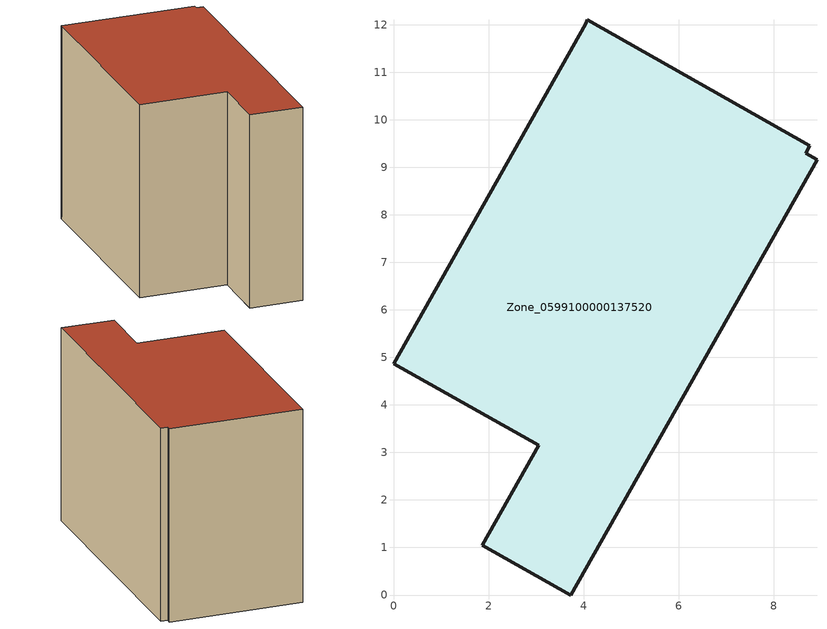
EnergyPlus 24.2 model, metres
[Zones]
Zone_0599100000137520
 floor ground (C_G): 8.91,9.16 3.73,0 1.87,1.05 3.06,3.15 0,4.87 4.04,12.02 4.08,12.1 8.76,9.46 8.67,9.3 z0
 wall outside (C_F): 3.73,0 8.91,9.16 8.67,9.3 8.76,9.46 4.08,12.1 4.04,12.02 0,4.87 3.06,3.15 1.87,1.05 3.73,0 z0:7.86
 roof outside (C_R): 4.04,12.02 0,4.87 3.06,3.15 1.87,1.05 3.73,0 8.91,9.16 8.67,9.3 8.76,9.46 4.08,12.1 z7.86
[BUILDING]
Pand.0599100000137520: North Axis=0; Terrain=City; Loads Convergence Tolerance Value=0.04; Temperature Convergence Tolerance Value=0.4; Solar Distribution=FullExterior; Maximum Number of Warmup Days=25; Minimum Number of Warmup Days=1
[Site:Location]
Rotterdam.The.Hague.AP_ZH_NLD Design_Conditions: Latitude=51.96; Longitude=4.45; Time Zone=1; Elevation=-4.5
[SITE:GROUNDTEMPERATURE:BUILDINGSURFACE]
18, 18, 18, 18, 18, 18, 18, 18, 18, 18, 18, 18
[MATERIAL] Thermal Absorptance=0.9; Solar Absorptance=0.7; Visible Absorptance=0.7
Name | Roughness | Thickness | Conductivity | Density | Specific Heat
G.TC.1975-1991 | MediumSmooth | 0.15 | 0.288461 | 540 | 1210
F.TC.1975-1991 | Rough | 0.3 | 0.230769 | 1920 | 840
R.TC.1975-1991 | MediumRough | 0.2 | 0.153846 | 1500 | 1000
[CONSTRUCTION]
C_G: G.TC.1975-1991
C_F: F.TC.1975-1991
C_R: R.TC.1975-1991
[ZONE]
Zone_0599100000137520: Type=1; Multiplier=1; Ceiling Height=Autocalculate; Volume=Autocalculate; Floor Area=autocalculate; Part of Total Floor Area=Yes
[ZONEINFILTRATION:DESIGNFLOWRATE]
Infil_Zone_0599100000137520: Zone or ZoneList or Space or SpaceList=Zone_0599100000137520; Schedule=AlwaysOn; Design Flow Rate Calculation Method=Flow/Area; Flow Rate per Floor Area=0.003; Constant Term Coefficient=1; Temperature Term Coefficient=0; Velocity Term Coefficient=0; Velocity Squared Term Coefficient=0
[HVACTEMPLATE:ZONE:IDEALLOADSAIRSYSTEM]
Zone_0599100000137520: Maximum Heating Supply Air Temperature=50; Minimum Cooling Supply Air Temperature=13; Maximum Heating Supply Air Humidity Ratio=0.0156; Minimum Cooling Supply Air Humidity Ratio=0.0077; Heating Limit=NoLimit; Cooling Limit=NoLimit; Dehumidification Control Type=ConstantSensibleHeatRatio; Cooling Sensible Heat Ratio=0.7; Dehumidification Setpoint=60; Humidification Control Type=None; Humidification Setpoint=30; Outdoor Air Method=None; Outdoor Air Flow Rate per Person=0.00944; Outdoor Air Flow Rate per Zone Floor Area=0; Outdoor Air Flow Rate per Zone=0; Demand Controlled Ventilation Type=None; Outdoor Air Economizer Type=NoEconomizer; Heat Recovery Type=None; Sensible Heat Recovery Effectiveness=0.7; Latent Heat Recovery Effectiveness=0.65
[ZONECONTROL:THERMOSTAT]
ThermostatControl_Zone_0599100000137520: Zone or ZoneList=Zone_0599100000137520; Control Type Schedule=DualSetpointControlType; Control 1=Thermostat_Zone_0599100000137520; Temperature Difference Between Cutout And Setpoint=0
[THERMOSTATSETPOINT:DUALSETPOINT]
Thermostat_Zone_0599100000137520: Heating Setpoint Temperature Schedule=HeatingSetpoint_Zone_0599100000137520; Cooling Setpoint Temperature Schedule=CoolingSetpoint_Zone_0599100000137520
[SCHEDULE:COMPACT]
HeatingSetpoint_Zone_0599100000137520: Through: 12/31, For: AllDays, Until: 24:00, 21
CoolingSetpoint_Zone_0599100000137520: Through: 12/31, For: AllDays, Until: 24:00, 24
DualSetpointControlType: Through: 12/31, For: AllDays, Until: 24:00, 4
AlwaysOn: Through: 12/31, For: AllDays, Until: 24:00, 1
